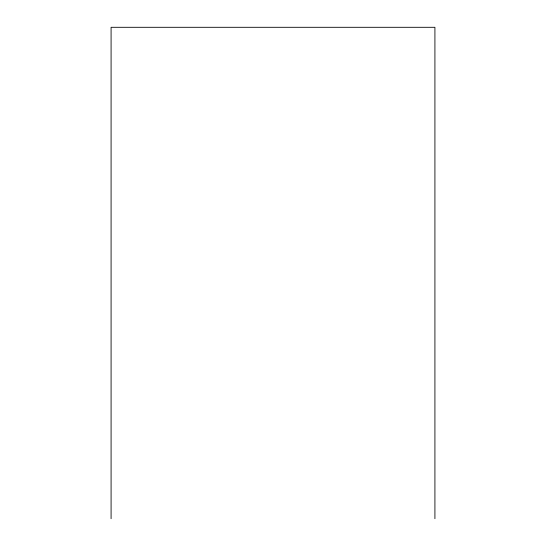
<?xml version="1.0" encoding="UTF-8"?>
<svg xmlns="http://www.w3.org/2000/svg" width="546" height="546" viewBox="0 0 546 546"><rect width="100%" height="100%" fill="white"/><g stroke="black" fill="none" stroke-linecap="round" stroke-linejoin="round"><path stroke-width="0.82" d="M434.916 518.7L434.916 27.3L111.084 27.3L111.084 518.7"/></g></svg>
